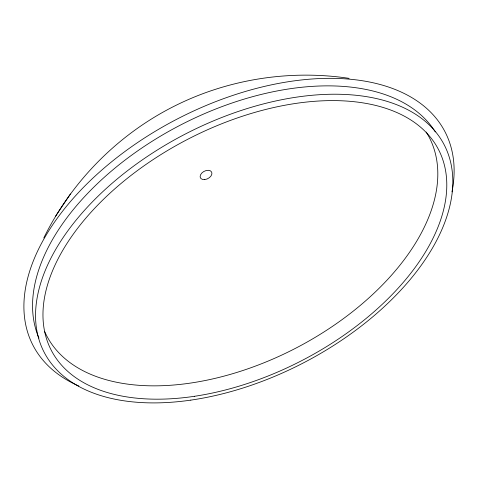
<?xml version="1.0" encoding="UTF-8"?>
<svg xmlns="http://www.w3.org/2000/svg" width="478" height="478" viewBox="0 0 478 478"><rect width="100%" height="100%" fill="white"/><g stroke="black" fill="none" stroke-linecap="round" stroke-linejoin="round"><path stroke-width="0.72" d="M43.797 237.966C71.814 180.875 119.076 133.38 176.149 105.25C229.261 78.96 290.528 69.543 349.101 78.356M70.427 193.978L55.43 216.42M78.834 386.015A232.033 134.587 -27.4 0 1 176.531 119.381A232.033 134.587 -27.4 0 1 451.979 191.869M38.963 338.155A223.626 129.55 -27.4 0 1 179.692 125.463A223.626 129.55 -27.4 0 1 435.321 131.922M426.203 132.065A215.47 125.696 -27.4 0 1 296.832 347.625A215.47 125.696 -27.4 0 1 44.591 331.391M190.8 400.128A225.323 128.767 -27.4 0 0 445.544 147.535A225.323 128.767 -27.4 0 0 96.198 198.023A225.323 128.767 -27.4 0 0 190.8 400.128M194.307 396.316A218.088 124.495 -27.4 0 0 439.449 151.442A218.088 124.495 -27.4 0 0 100.858 201.919A218.088 124.495 -27.4 0 0 194.307 396.316M204.68 179.591A6.322 4.111 -27.4 0 0 211.694 172.164A6.322 4.111 -27.4 0 0 201.71 173.114A6.322 4.111 -27.4 0 0 204.68 179.591"/></g></svg>
